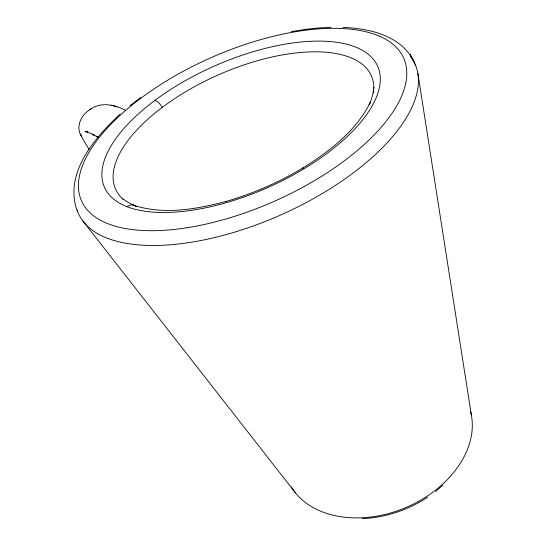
<?xml version="1.0" encoding="UTF-8"?>
<svg xmlns="http://www.w3.org/2000/svg" width="546" height="546" viewBox="0 0 546 546"><rect width="100%" height="100%" fill="white"/><g stroke="black" fill="none" stroke-linecap="round" stroke-linejoin="round"><path stroke-width="0.82" d="M373.812 87.456L373.089 93.004L371.539 98.833L369.157 104.9L370.331 102.252C356.101 131.122 329.415 151.351 302.757 168.086L303.583 167.581C279.074 182.316 252.655 193.844 225.157 201.706M120.12 114.121C94.567 137.845 64.012 173.021 77.041 210.531M435.544 491.489L442.867 485.217M130.037 105.671L140.67 97.447M89.783 109.801C100.143 101.624 114.373 104.491 125.184 110.115M91.141 108.879C81.6 114.005 74.891 126.583 81.613 136.582L80.501 134.077L83.006 139.339L89.059 149.392M427.579 497.256C408.224 509.978 385.51 517.663 362.332 518.639M86.063 131.695L87.292 131.265M226.133 201.433C195.98 209.371 163.008 215.22 132.678 204.948M86.473 131.402L85.135 131.641L87.865 131.743L85.074 131.504L90.588 133.333L94.649 135.408L92.301 134.098L97.898 137.258M291.421 31.668L305.753 29.361L318.618 27.969L331.06 27.3M342.977 27.382C369.765 28.44 401.556 35.667 414.237 62.012M111.111 105.194L117.069 106.893M135.401 205.89L128.33 202.6L122.447 198.635M98.116 137.367L96.935 136.684L98.3 137.483M82.623 220.632L295.502 492.888M413.493 61.002L410.046 54.511L415.41 64.926M417.888 73.492L471.362 415.076M413.691 61.357A184.138 83.422 -23.9 0 1 280.535 215.063A184.138 83.422 -23.9 0 1 77.177 210.319M410.196 56.081A184.138 83.422 -23.9 0 1 411.145 57.337M123.239 199.461A139.831 62.845 -23.9 0 1 162.251 107.378A139.885 62.872 -23.9 0 1 300.239 52.498A139.885 62.872 -23.9 0 1 373.887 88.336M373.792 90.738A139.885 62.872 -23.9 0 1 373.573 92.956M136.507 206.75A9.248 7.671 -68.8 0 0 127.088 206.716A149.351 66.325 -23.9 0 1 154.968 100.362A8.06 3.208 53.3 0 1 162.237 107.371M154.955 100.355A149.406 66.353 -23.9 0 1 352.04 45.782A149.406 66.353 -23.9 0 1 323.102 156.252A149.406 66.353 -23.9 0 1 127.088 206.716M470.509 411.329A97.727 70.632 -22.8 0 1 405.705 507.616A97.727 70.632 -22.8 0 1 291.318 486.895M187.244 227.709A176.194 78.467 -23.9 0 0 404.149 59.241A176.194 78.467 -23.9 0 0 136.398 101.611A176.194 78.467 -23.9 0 0 187.244 227.709"/></g></svg>
